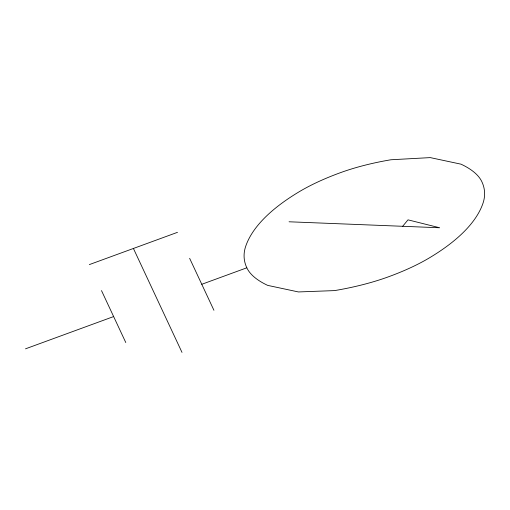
<?xml version="1.0" encoding="UTF-8"?>
<svg xmlns="http://www.w3.org/2000/svg" width="510" height="510" viewBox="0 0 510 510"><rect width="100%" height="100%" fill="white"/><g stroke="black" fill="none" stroke-linecap="round" stroke-linejoin="round"><path stroke-width="0.76" d="M402.683 226.293L407.994 219.848L439.639 227.76L289.062 221.786M89.346 264.601L177.486 232.33M25.5 348.834L113.641 316.563M201.775 284.293L246.827 267.801A135.96 48.501 -4.8 0 0 267.673 285.377L298.426 291.943L334.586 290.598A144.368 51.504 -4.8 0 0 388.639 276.739A212.938 75.964 -4.8 0 0 429.93 257.544A321.689 114.756 -4.8 0 0 482.868 203.605A212.938 75.964 -4.8 0 0 481.867 181.751A135.96 48.501 -4.8 0 0 461.021 164.175L430.268 157.609L390.96 159.757A135.96 48.501 -4.8 0 0 340.055 172.813A212.938 75.964 -4.8 0 0 298.764 192.002A321.689 114.756 -4.8 0 0 245.826 245.941A212.938 75.964 -4.8 0 0 246.827 267.801M189.631 258.315L213.926 310.278M133.416 248.466L182 352.391M101.49 290.585L125.785 342.548"/></g></svg>
